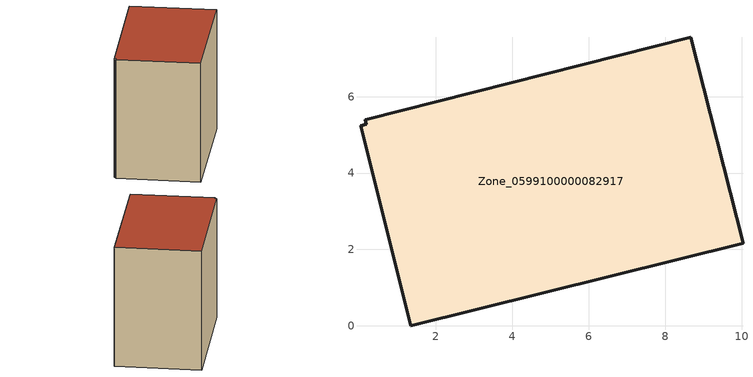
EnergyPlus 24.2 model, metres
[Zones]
Zone_0599100000082917
 floor ground (C_G): 0.18,5.28 0.15,5.4 8.68,7.56 10.04,2.16 1.35,0 0.03,5.24 z0
 wall outside (C_F): 1.35,0 10.04,2.16 8.68,7.56 0.15,5.4 0.18,5.28 0.03,5.24 1.35,0 z0:8.11
 roof outside (C_R): 0.18,5.28 0.03,5.24 1.35,0 10.04,2.16 8.68,7.56 0.15,5.4 z8.11
[BUILDING]
Pand.0599100000082917: North Axis=0; Terrain=City; Loads Convergence Tolerance Value=0.04; Temperature Convergence Tolerance Value=0.4; Solar Distribution=FullExterior; Maximum Number of Warmup Days=25; Minimum Number of Warmup Days=1
[Site:Location]
Rotterdam.The.Hague.AP_ZH_NLD Design_Conditions: Latitude=51.96; Longitude=4.45; Time Zone=1; Elevation=-4.5
[SITE:GROUNDTEMPERATURE:BUILDINGSURFACE]
18, 18, 18, 18, 18, 18, 18, 18, 18, 18, 18, 18
[MATERIAL] Thermal Absorptance=0.9; Solar Absorptance=0.7; Visible Absorptance=0.7
Name | Roughness | Thickness | Conductivity | Density | Specific Heat
G.TC.1975-1991 | MediumSmooth | 0.15 | 0.288461 | 540 | 1210
F.TC.1975-1991 | Rough | 0.3 | 0.230769 | 1920 | 840
R.TC.1975-1991 | MediumRough | 0.2 | 0.153846 | 1500 | 1000
[CONSTRUCTION]
C_G: G.TC.1975-1991
C_F: F.TC.1975-1991
C_R: R.TC.1975-1991
[ZONE]
Zone_0599100000082917: Type=1; Multiplier=1; Ceiling Height=Autocalculate; Volume=Autocalculate; Floor Area=autocalculate; Part of Total Floor Area=Yes
[ZONEINFILTRATION:DESIGNFLOWRATE]
Infil_Zone_0599100000082917: Zone or ZoneList or Space or SpaceList=Zone_0599100000082917; Schedule=AlwaysOn; Design Flow Rate Calculation Method=Flow/Area; Flow Rate per Floor Area=0.003; Constant Term Coefficient=1; Temperature Term Coefficient=0; Velocity Term Coefficient=0; Velocity Squared Term Coefficient=0
[HVACTEMPLATE:ZONE:IDEALLOADSAIRSYSTEM]
Zone_0599100000082917: Maximum Heating Supply Air Temperature=50; Minimum Cooling Supply Air Temperature=13; Maximum Heating Supply Air Humidity Ratio=0.0156; Minimum Cooling Supply Air Humidity Ratio=0.0077; Heating Limit=NoLimit; Cooling Limit=NoLimit; Dehumidification Control Type=ConstantSensibleHeatRatio; Cooling Sensible Heat Ratio=0.7; Dehumidification Setpoint=60; Humidification Control Type=None; Humidification Setpoint=30; Outdoor Air Method=None; Outdoor Air Flow Rate per Person=0.00944; Outdoor Air Flow Rate per Zone Floor Area=0; Outdoor Air Flow Rate per Zone=0; Demand Controlled Ventilation Type=None; Outdoor Air Economizer Type=NoEconomizer; Heat Recovery Type=None; Sensible Heat Recovery Effectiveness=0.7; Latent Heat Recovery Effectiveness=0.65
[ZONECONTROL:THERMOSTAT]
ThermostatControl_Zone_0599100000082917: Zone or ZoneList=Zone_0599100000082917; Control Type Schedule=DualSetpointControlType; Control 1=Thermostat_Zone_0599100000082917; Temperature Difference Between Cutout And Setpoint=0
[THERMOSTATSETPOINT:DUALSETPOINT]
Thermostat_Zone_0599100000082917: Heating Setpoint Temperature Schedule=HeatingSetpoint_Zone_0599100000082917; Cooling Setpoint Temperature Schedule=CoolingSetpoint_Zone_0599100000082917
[SCHEDULE:COMPACT]
HeatingSetpoint_Zone_0599100000082917: Through: 12/31, For: AllDays, Until: 24:00, 21
CoolingSetpoint_Zone_0599100000082917: Through: 12/31, For: AllDays, Until: 24:00, 24
DualSetpointControlType: Through: 12/31, For: AllDays, Until: 24:00, 4
AlwaysOn: Through: 12/31, For: AllDays, Until: 24:00, 1
